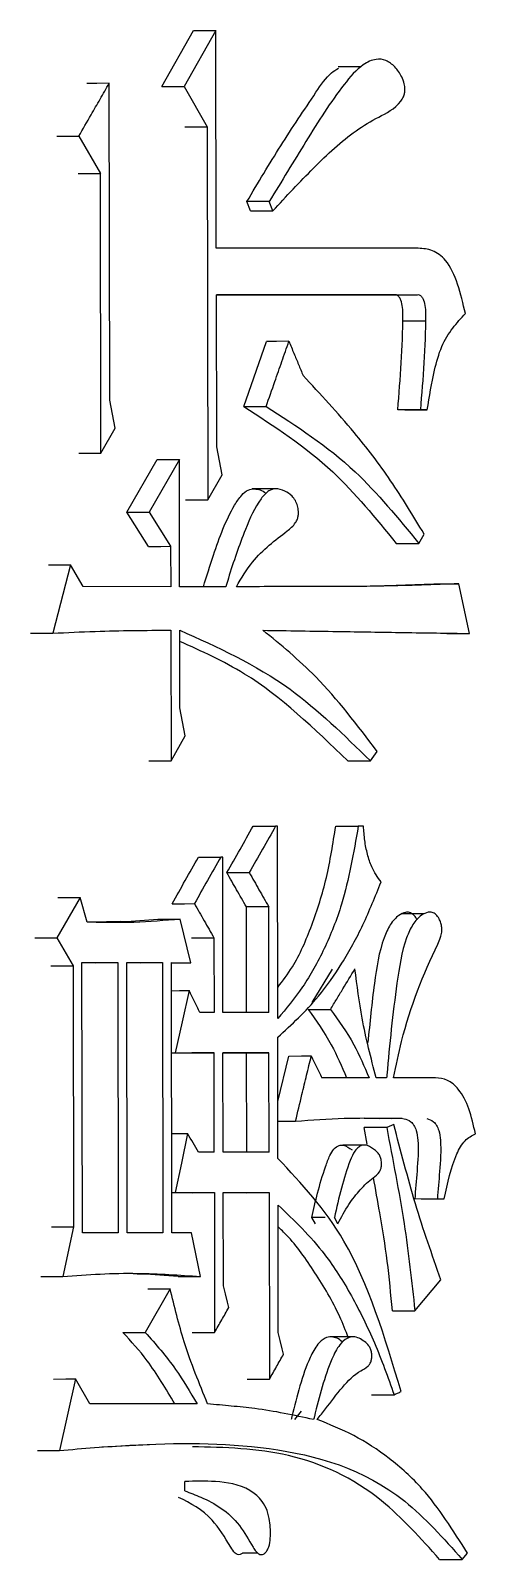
# Model space of a CAD drawing. Header units: millimetres. Extents: x 2312 to 3992, y 755 to 1943.
# Drawn here: x 2960.14 to 2961.69, y 938.16 to 943.49 of the extents above; entities that cross this region are included whole.
import ezdxf

# ---------------------------------------------------------------- set-up
doc = ezdxf.new("R2010")
doc.units = ezdxf.units.MM

msp = doc.modelspace()

# ---------------------------------------------------------------- linework, layer by layer
at = {"color": 7, "linetype": 'Continuous', "lineweight": 25}
for p, q in [((2960.5949, 943.2905), (2960.7056, 943.4852)), ((2960.7832, 943.4854), (2960.6724, 943.2908)), ((2960.7845, 942.7282), (2960.7832, 943.4854)), ((2961.2869, 943.3593), (2961.2081, 943.3591)), ((2960.4137, 942.1984), (2960.4119, 943.3018)), ((2960.6724, 943.2908), (2960.753, 943.1501)), ((2960.753, 943.1501), (2960.7552, 941.8521)), ((2960.2292, 943.1177), (2960.3062, 943.1179)), ((2960.3062, 943.1179), (2960.3813, 942.9881)), ((2960.3829, 942.0145), (2960.3813, 942.9881)), ((2960.9688, 942.8903), (2960.8909, 942.89)), ((2960.9032, 942.8577), (2960.8909, 942.8901)), ((2960.9811, 942.8579), (2960.9688, 942.8904)), ((2960.9032, 942.8576), (2960.9811, 942.8578)), ((2961.4871, 942.7278), (2960.7845, 942.7282)), ((2960.7848, 942.566), (2961.4814, 942.5656)), ((2960.7857, 942.0359), (2960.7848, 942.566)), ((2961.4028, 942.5653), (2960.7848, 942.5657)), ((2961.4033, 942.5653), (2961.4819, 942.5656)), ((2961.5118, 942.4742), (2961.4327, 942.474)), ((2960.8798, 942.1762), (2960.959, 942.4033)), ((2960.8798, 942.1762), (2960.9577, 942.1764)), ((2961.4942, 942.1653), (2961.4156, 942.1651)), ((2961.4397, 942.1651), (2961.4156, 942.1651)), ((2961.4397, 942.1651), (2961.5183, 942.1653)), ((2961.5183, 942.1653), (2961.4942, 942.1653)), ((2960.3829, 942.0145), (2960.4326, 942.101)), ((2960.3058, 942.0143), (2960.3829, 942.0145)), ((2960.4737, 941.8086), (2960.5786, 941.9925)), ((2960.6561, 941.9927), (2960.5511, 941.8089)), ((2960.6568, 941.5492), (2960.6561, 941.9927)), ((2960.7552, 941.8521), (2960.8043, 941.9386)), ((2960.988, 941.8901), (2960.9096, 941.8898)), ((2960.5482, 941.6896), (2960.4737, 941.8086)), ((2960.5511, 941.8089), (2960.6256, 941.6899)), ((2960.6775, 941.8518), (2960.7552, 941.8521)), ((2961.4103, 941.6999), (2961.4889, 941.7001)), ((2961.4889, 941.7002), (2961.507, 941.7326)), ((2960.6256, 941.6899), (2960.6259, 941.5492)), ((2960.2775, 941.6251), (2960.2155, 941.3872)), ((2960.3214, 941.5494), (2960.2775, 941.6251)), ((2960.6259, 941.5492), (2960.3214, 941.5494)), ((2960.8173, 941.5491), (2960.6568, 941.5492)), ((2961.6646, 941.3864), (2961.6281, 941.5595)), ((2960.6261, 941.3978), (2960.6269, 940.9435)), ((2960.6575, 941.1274), (2960.6571, 941.3977)), ((2961.5857, 941.3861), (2961.6646, 941.3864)), ((2960.6269, 940.9435), (2960.6762, 941.03)), ((2961.3203, 940.9431), (2961.3445, 940.9755)), ((2960.5494, 940.9432), (2960.6269, 940.9435)), ((2961.2418, 940.9428), (2961.3202, 940.943)), ((2960.9129, 940.7159), (2960.9909, 940.7161)), ((2960.997, 940.7161), (2960.9909, 940.7161)), ((2960.9981, 940.0455), (2960.997, 940.7161)), ((2961.1997, 940.7157), (2961.2781, 940.7159)), ((2961.2963, 940.7159), (2961.2781, 940.7159)), ((2960.7227, 940.6078), (2960.8004, 940.608)), ((2960.8066, 940.608), (2960.8004, 940.608)), ((2960.8075, 940.0672), (2960.8066, 940.608)), ((2960.3107, 940.4677), (2960.2298, 940.3271)), ((2960.3358, 940.3811), (2960.3107, 940.4677)), ((2960.9668, 940.4349), (2960.8889, 940.4346)), ((2960.8895, 940.0668), (2960.8889, 940.4346)), ((2960.9674, 940.0671), (2960.9668, 940.4349)), ((2960.6961, 940.2403), (2960.6588, 940.3918)), ((2961.5062, 940.41), (2961.427, 940.4098)), ((2960.2298, 940.3271), (2960.2861, 940.2297)), ((2960.7762, 940.3268), (2960.7767, 940.0672)), ((2960.2861, 940.2297), (2960.2877, 939.3211)), ((2960.3173, 940.2405), (2960.4419, 940.2405)), ((2960.3189, 939.2994), (2960.3173, 940.2405)), ((2960.3647, 940.2402), (2960.4419, 940.2405)), ((2960.4419, 940.2405), (2960.4435, 939.2993)), ((2960.473, 940.2404), (2960.5971, 940.2404)), ((2960.4746, 939.2993), (2960.473, 940.2404)), ((2960.5197, 940.2401), (2960.473, 940.2401)), ((2960.5197, 940.2401), (2960.5971, 940.2404)), ((2960.5971, 940.2404), (2960.5987, 939.2993)), ((2960.6281, 940.2404), (2960.6961, 940.2403)), ((2960.6297, 939.2992), (2960.6281, 940.2404)), ((2960.6281, 940.2401), (2960.6961, 940.2403)), ((2961.1179, 940.1015), (2961.1884, 940.2181)), ((2960.7767, 940.0672), (2960.7273, 940.0672)), ((2960.9674, 940.0671), (2960.8075, 940.0672)), ((2961.1034, 940.0775), (2961.1816, 940.0778)), ((2960.9989, 939.5587), (2960.9982, 939.9805)), ((2960.6286, 939.9266), (2960.641, 939.9266)), ((2960.641, 939.9266), (2960.7769, 939.9266)), ((2960.7769, 939.9266), (2960.6993, 939.9263)), ((2960.7775, 939.5804), (2960.7769, 939.9266)), ((2960.8077, 939.9266), (2960.9676, 939.9265)), ((2960.8083, 939.5804), (2960.8077, 939.9266)), ((2960.8897, 939.9262), (2960.8077, 939.9263)), ((2960.9676, 939.9265), (2960.8897, 939.9262)), ((2960.8903, 939.5801), (2960.8897, 939.9262)), ((2960.9682, 939.5803), (2960.9676, 939.9265)), ((2960.9986, 939.7574), (2961.0366, 939.9153)), ((2961.316, 939.8397), (2961.1515, 939.8398)), ((2961.3768, 939.8397), (2961.3404, 939.8397)), ((2961.5465, 939.8396), (2961.4011, 939.8397)), ((2961.2991, 939.6988), (2961.3524, 939.6982)), ((2961.3525, 939.6986), (2961.4049, 939.6987)), ((2961.4014, 939.6774), (2961.3771, 939.6666)), ((2961.3771, 939.6666), (2961.2987, 939.6664)), ((2961.3095, 939.6086), (2961.2987, 939.6664)), ((2960.7775, 939.5804), (2960.722, 939.5804)), ((2960.9682, 939.5803), (2960.8083, 939.5804)), ((2961.3037, 939.6053), (2961.2249, 939.6051)), ((2960.6294, 939.4398), (2960.6418, 939.4399)), ((2960.6418, 939.4399), (2960.7777, 939.4398)), ((2960.7001, 939.4395), (2960.7777, 939.4398)), ((2960.7777, 939.4398), (2960.7786, 938.953)), ((2960.8086, 939.4398), (2960.9685, 939.4397)), ((2960.8091, 939.1153), (2960.8086, 939.4398)), ((2960.8906, 939.4394), (2960.8086, 939.4395)), ((2960.8906, 939.4394), (2960.9685, 939.4397)), ((2960.9685, 939.4397), (2960.9696, 938.7906)), ((2961.5533, 939.4177), (2961.4746, 939.4174)), ((2961.4987, 939.4174), (2961.5774, 939.4177)), ((2961.5533, 939.4177), (2961.5774, 939.4177)), ((2961, 938.9529), (2960.9992, 939.3964)), ((2960.2107, 939.3208), (2960.2877, 939.3211)), ((2960.2877, 939.3211), (2960.2505, 939.148)), ((2961.163, 939.353), (2961.1168, 939.3528)), ((2961.129, 939.3312), (2961.1168, 939.3528)), ((2961.2072, 939.3314), (2961.195, 939.3531)), ((2960.4435, 939.2993), (2960.3189, 939.2994)), ((2960.5987, 939.2993), (2960.4746, 939.2993)), ((2960.6977, 939.2992), (2960.6297, 939.2992)), ((2960.7289, 939.1478), (2960.6977, 939.2992)), ((2960.6513, 939.1475), (2960.7289, 939.1478)), ((2960.6238, 939.1045), (2960.5373, 938.9531)), ((2961.4752, 939.0283), (2961.5658, 939.1364)), ((2960.4599, 938.9529), (2960.5373, 938.9531)), ((2960.7009, 938.9528), (2960.7786, 938.953)), ((2961.2593, 938.9377), (2961.1805, 938.9375)), ((2960.2948, 938.791), (2960.239, 938.5422)), ((2960.3449, 938.7045), (2960.2948, 938.791)), ((2960.8917, 938.7904), (2960.9696, 938.7906)), ((2961.3245, 938.736), (2961.403, 938.7363)), ((2960.7173, 938.7043), (2960.3449, 938.7045)), ((2961.057, 938.6497), (2961.0805, 938.6794)), ((2960.5516, 938.5613), (2960.3859, 938.553)), ((2960.162, 938.5419), (2960.239, 938.5422)), ((2960.6745, 938.4013), (2960.6744, 938.4338)), ((2960.7294, 938.4356), (2960.729, 938.4356)), ((2960.8768, 938.1856), (2960.928, 938.1857)), ((2960.9541, 938.1858), (2960.9552, 938.1858)), ((2961.5612, 938.1627), (2961.64, 938.163)), ((2961.6399, 938.1628), (2961.6579, 938.1844))]:
    msp.add_line(p, q, dxfattribs=at)
at = {"color": 7, "linetype": 'Continuous', "lineweight": 25, "flags": 128}
for points in [[(2960.7056, 943.4852), (2960.7491, 943.4853), (2960.7832, 943.4854)], [(2960.4119, 943.3018), (2960.3686, 943.3016), (2960.3347, 943.3015)], [(2960.5949, 943.2905), (2960.6383, 943.2907), (2960.6724, 943.2908)], [(2960.6753, 943.1499), (2960.7188, 943.15), (2960.753, 943.1501)], [(2960.3041, 942.9878), (2960.3473, 942.988), (2960.3813, 942.9881)], [(2961.037, 942.4036), (2960.9934, 942.4034), (2960.959, 942.4033)], [(2960.4326, 942.101), (2960.4231, 942.1497), (2960.4137, 942.1984)], [(2960.8043, 941.9386), (2960.795, 941.9872), (2960.7857, 942.0359)], [(2960.5786, 941.9925), (2960.622, 941.9926), (2960.6561, 941.9927)], [(2960.4737, 941.8086), (2960.517, 941.8088), (2960.5511, 941.8089)], [(2960.5482, 941.6896), (2960.5915, 941.6898), (2960.6256, 941.6899)], [(2960.2006, 941.6249), (2960.2437, 941.625), (2960.2775, 941.6251)], [(2961.5493, 941.5592), (2961.5934, 941.5594), (2961.6281, 941.5595)], [(2960.1386, 941.387), (2960.1816, 941.3871), (2960.2155, 941.3872)], [(2960.6762, 941.03), (2960.6669, 941.0787), (2960.6575, 941.1274)], [(2960.8212, 940.5537), (2960.8648, 940.5538), (2960.899, 940.5539)], [(2960.2337, 940.4674), (2960.2768, 940.4676), (2960.3107, 940.4677)], [(2960.6306, 940.4456), (2960.674, 940.4457), (2960.7081, 940.4458)], [(2960.5813, 940.3915), (2960.6247, 940.3917), (2960.6588, 940.3918)], [(2960.1528, 940.3269), (2960.1959, 940.327), (2960.2298, 940.3271)], [(2960.6986, 940.3266), (2960.7421, 940.3267), (2960.7762, 940.3268)], [(2960.2092, 940.2295), (2960.2523, 940.2296), (2960.2861, 940.2297)], [(2960.6282, 940.1428), (2960.656, 940.1429), (2960.6901, 940.143)], [(2960.6901, 940.143), (2960.6656, 940.0348), (2960.641, 939.9266)], [(2961.0366, 939.9153), (2961.0803, 939.9154), (2961.1147, 939.9156)], [(2960.9987, 939.6882), (2961.021, 939.6883), (2961.06, 939.6884)], [(2960.6291, 939.6452), (2960.6506, 939.6453), (2960.6848, 939.6454)], [(2960.6848, 939.6454), (2960.6633, 939.5426), (2960.6418, 939.4399)], [(2960.1736, 939.1478), (2960.2166, 939.1479), (2960.2505, 939.148)], [(2960.5464, 939.1043), (2960.5851, 939.1044), (2960.6238, 939.1045)], [(2960.8277, 939.0395), (2960.8231, 939.0585), (2960.8161, 939.0869), (2960.8091, 939.1153)], [(2961.3967, 939.0281), (2961.4407, 939.0282), (2961.4752, 939.0283)], [(2961.0185, 938.8772), (2961.0139, 938.8961), (2961.0069, 938.9245), (2961, 938.9529)], [(2960.2178, 938.7908), (2960.2609, 938.7909), (2960.2948, 938.791)]]:
    msp.add_lwpolyline(points, dxfattribs=at)
at = {"color": 7, "linetype": 'Continuous', "lineweight": 25}
for points, knots in [([(2960.8909, 942.8901), (2960.9299, 942.9556), (2961.0077, 943.0866), (2961.1063, 943.2331), (2961.1716, 943.3314), (2961.2012, 943.3496), (2961.2093, 943.3546)], [0, 0, 0, 0, 0.390118, 0.780288, 0.940139, 1, 1, 1, 1]), ([(2960.9811, 942.8578), (2961.0279, 942.9082), (2961.1214, 943.0088), (2961.2438, 943.1234), (2961.3485, 943.1855), (2961.4087, 943.2134), (2961.435, 943.2528), (2961.4401, 943.2678), (2961.4413, 943.2836), (2961.4381, 943.3036), (2961.4271, 943.3316), (2961.4056, 943.3614), (2961.3748, 943.3844), (2961.336, 943.3882), (2961.284, 943.364), (2961.2004, 943.2665), (2961.0958, 943.1), (2961.0112, 942.9603), (2960.9688, 942.8903)], [0, 0, 0, 0, 0.145891, 0.291849, 0.364927, 0.438142, 0.44971, 0.457489, 0.465326, 0.474777, 0.490325, 0.518028, 0.547422, 0.577066, 0.617258, 0.685726, 0.842509, 1, 1, 1, 1]), ([(2960.3062, 943.1179), (2960.3204, 943.1426), (2960.3452, 943.1856), (2960.3804, 943.2469), (2960.4014, 943.2835), (2960.4119, 943.3018)], [0, 0, 0, 0, 0.403163, 0.701581, 1, 1, 1, 1]), ([(2961.6506, 942.5006), (2961.6427, 942.5351), (2961.627, 942.603), (2961.5891, 942.686), (2961.5369, 942.7237), (2961.5037, 942.7265), (2961.4871, 942.7278)], [0, 0, 0, 0, 0.291823, 0.574939, 0.78881, 1, 1, 1, 1]), ([(2961.4156, 942.1651), (2961.4245, 942.2742), (2961.4342, 942.3925), (2961.4334, 942.5214), (2961.4284, 942.5434), (2961.4213, 942.5573), (2961.4151, 942.5638), (2961.4087, 942.5664), (2961.4048, 942.5656), (2961.4028, 942.5651)], [0, 0, 0, 0, 0.767788, 0.83255, 0.895423, 0.926444, 0.956376, 0.977342, 1, 1, 1, 1]), ([(2961.4814, 942.5654), (2961.4834, 942.5658), (2961.4873, 942.5667), (2961.4937, 942.5641), (2961.5, 942.5576), (2961.507, 942.5437), (2961.512, 942.5217), (2961.5129, 942.3928), (2961.5031, 942.2744), (2961.4942, 942.1653)], [0, 0, 0, 0, 0.022685, 0.043674, 0.073631, 0.104665, 0.167541, 0.232295, 1, 1, 1, 1]), ([(2961.5183, 942.1653), (2961.5259, 942.2115), (2961.5382, 942.2873), (2961.5655, 942.3877), (2961.6059, 942.4508), (2961.6358, 942.4841), (2961.6506, 942.5006)], [0, 0, 0, 0, 0.348609, 0.571047, 0.787247, 1, 1, 1, 1]), ([(2960.9577, 942.1764), (2960.9679, 942.2055), (2960.9862, 942.2579), (2961.0126, 942.3336), (2961.0289, 942.3803), (2961.037, 942.4036)], [0, 0, 0, 0, 0.384003, 0.692002, 1, 1, 1, 1]), ([(2961.037, 942.4036), (2961.0428, 942.3896), (2961.0539, 942.3628), (2961.0703, 942.3232), (2961.0809, 942.2974), (2961.0862, 942.2846)], [0, 0, 0, 0, 0.350983, 0.675492, 1, 1, 1, 1]), ([(2961.507, 941.7326), (2961.469, 941.7958), (2961.393, 941.9223), (2961.2518, 942.1064), (2961.1462, 942.22), (2961.0862, 942.2846)], [0, 0, 0, 0, 0.301686, 0.603479, 1, 1, 1, 1]), ([(2960.8798, 942.1762), (2960.9859, 942.1082), (2961.1766, 941.9861), (2961.3385, 941.7879), (2961.4103, 941.6999)], [0, 0, 0, 0, 0.556316, 1, 1, 1, 1]), ([(2960.9577, 942.1764), (2961.0639, 942.1085), (2961.2549, 941.9864), (2961.4169, 941.7881), (2961.4889, 941.7001)], [0, 0, 0, 0, 0.556366, 1, 1, 1, 1]), ([(2960.7396, 941.5489), (2960.751, 941.5857), (2960.7819, 941.6849), (2960.8235, 941.7976), (2960.8698, 941.8668), (2960.8938, 941.8879), (2960.9232, 941.8916), (2960.9451, 941.885), (2960.9576, 941.8742), (2960.9584, 941.8736)], [0, 0, 0, 0, 0.23351, 0.629141, 0.72903, 0.806133, 0.871465, 0.992132, 1, 1, 1, 1]), ([(2960.8542, 941.5491), (2960.8722, 941.5793), (2960.9223, 941.6633), (2960.9997, 941.718), (2961.0549, 941.7623), (2961.0668, 941.7838), (2961.0701, 941.7976), (2961.0704, 941.8137), (2961.0671, 941.8318), (2961.0596, 941.8506), (2961.045, 941.8699), (2961.0209, 941.8837), (2960.9933, 941.8935), (2960.9637, 941.8835), (2960.9243, 941.8395), (2960.8775, 941.7336), (2960.841, 941.6271), (2960.8203, 941.559), (2960.8173, 941.5491)], [0, 0, 0, 0, 0.116871, 0.325816, 0.377763, 0.393042, 0.405913, 0.418739, 0.43816, 0.458042, 0.481142, 0.522235, 0.572498, 0.606835, 0.655416, 0.785822, 0.968991, 1, 1, 1, 1]), ([(2961.6281, 941.5595), (2961.5413, 941.5562), (2961.37, 941.5499), (2961.112, 941.5499), (2960.9402, 941.5494), (2960.8543, 941.5491)], [0, 0, 0, 0, 0.339409, 0.669697, 1, 1, 1, 1]), ([(2961.2461, 941.5507), (2961.2871, 941.5513), (2961.3499, 941.5523), (2961.4233, 941.5546), (2961.4667, 941.5561), (2961.4938, 941.5571), (2961.5214, 941.5582), (2961.5381, 941.5588), (2961.5493, 941.5592)], [0, 0, 0, 0, 0.403872, 0.61908, 0.726684, 0.834288, 0.888089, 1, 1, 1, 1]), ([(2960.2155, 941.3872), (2960.2648, 941.3896), (2960.3582, 941.3943), (2960.4951, 941.3972), (2960.5824, 941.3976), (2960.6261, 941.3978)], [0, 0, 0, 0, 0.3593273, 0.679648, 1, 1, 1, 1]), ([(2960.6571, 941.3977), (2960.788, 941.3391), (2961.0232, 941.234), (2961.229, 941.0323), (2961.3202, 940.943)], [0, 0, 0, 0, 0.556928, 1, 1, 1, 1]), ([(2960.9467, 941.3976), (2961.0334, 941.3962), (2961.1973, 941.3936), (2961.4365, 941.3899), (2961.5885, 941.3875), (2961.6646, 941.3864)], [0, 0, 0, 0, 0.359691, 0.679842, 1, 1, 1, 1]), ([(2961.3445, 940.9755), (2961.2751, 941.0669), (2961.1518, 941.2293), (2961.0091, 941.3464), (2960.9467, 941.3976)], [0, 0, 0, 0, 0.562943, 1, 1, 1, 1]), ([(2961.2419, 940.9427), (2961.1254, 941.0549), (2960.9416, 941.2319), (2960.7334, 941.3246), (2960.6571, 941.3585)], [0, 0, 0, 0, 0.633501, 1, 1, 1, 1]), ([(2960.8212, 940.5537), (2960.8365, 940.5807), (2960.8671, 940.6348), (2960.8976, 940.6888), (2960.9129, 940.7159)], [0, 0, 0, 0, 0.5, 1, 1, 1, 1]), ([(2960.9909, 940.7161), (2960.9756, 940.6891), (2960.945, 940.635), (2960.9143, 940.5809), (2960.899, 940.5539)], [0, 0, 0, 0, 0.500002, 1, 1, 1, 1]), ([(2960.9979, 940.1542), (2961.0155, 940.1771), (2961.0625, 940.2384), (2961.119, 940.3701), (2961.1714, 940.5347), (2961.1903, 940.6551), (2961.1997, 940.7157)], [0, 0, 0, 0, 0.16426, 0.438499, 0.717463, 1, 1, 1, 1]), ([(2961.2781, 940.7159), (2961.262, 940.6231), (2961.2357, 940.4711), (2961.1625, 940.287), (2961.0874, 940.1521), (2961.0277, 940.0808), (2960.9981, 940.0455)], [0, 0, 0, 0, 0.347456, 0.568585, 0.785979, 1, 1, 1, 1]), ([(2961.3574, 940.5212), (2961.3457, 940.5377), (2961.3262, 940.5653), (2961.3096, 940.6177), (2961.2998, 940.6656), (2961.2975, 940.6991), (2961.2963, 940.7159)], [0, 0, 0, 0, 0.330678, 0.550991, 0.77457, 1, 1, 1, 1]), ([(2960.6306, 940.4456), (2960.6459, 940.4726), (2960.6767, 940.5267), (2960.7074, 940.5808), (2960.7227, 940.6078)], [0, 0, 0, 0, 0.5, 1, 1, 1, 1]), ([(2960.8004, 940.608), (2960.7851, 940.581), (2960.7543, 940.5269), (2960.7235, 940.4729), (2960.7081, 940.4458)], [0, 0, 0, 0, 0.500002, 1, 1, 1, 1]), ([(2960.8889, 940.4346), (2960.8776, 940.4545), (2960.8551, 940.4941), (2960.8325, 940.5338), (2960.8212, 940.5537)], [0, 0, 0, 0, 0.500001, 1, 1, 1, 1]), ([(2960.899, 940.5539), (2960.9103, 940.5341), (2960.9329, 940.4944), (2960.9555, 940.4547), (2960.9668, 940.4349)], [0, 0, 0, 0, 0.5000012, 1, 1, 1, 1]), ([(2960.9982, 939.9805), (2961.0467, 940.0251), (2961.127, 940.0988), (2961.2234, 940.2373), (2961.2971, 940.3704), (2961.3372, 940.4707), (2961.3574, 940.5212)], [0, 0, 0, 0, 0.333809, 0.553089, 0.775219, 1, 1, 1, 1]), ([(2960.7081, 940.4458), (2960.7195, 940.426), (2960.7422, 940.3863), (2960.7649, 940.3466), (2960.7762, 940.3268)], [0, 0, 0, 0, 0.500001, 1, 1, 1, 1]), ([(2960.6588, 940.3918), (2960.6052, 940.387), (2960.5248, 940.3799), (2960.417, 940.38), (2960.3629, 940.3808), (2960.3358, 940.3811)], [0, 0, 0, 0, 0.499448, 0.749701, 1, 1, 1, 1]), ([(2960.4505, 940.3833), (2960.4181, 940.3823), (2960.3798, 940.3812), (2960.3485, 940.3811), (2960.3436, 940.381)], [0, 0, 0, 0, 0.84535, 1, 1, 1, 1]), ([(2960.4482, 940.3834), (2960.4509, 940.3834), (2960.4955, 940.3844), (2960.5397, 940.3881), (2960.5813, 940.3915)], [0, 0, 0, 0, 0.062303, 1, 1, 1, 1]), ([(2961.4826, 940.3882), (2961.4819, 940.3899), (2961.4788, 940.3977), (2961.4699, 940.4082), (2961.4566, 940.4163), (2961.4388, 940.4164), (2961.4152, 940.4042), (2961.3882, 940.3747), (2961.3534, 940.2972), (2961.3305, 940.1542), (2961.3184, 940.0306), (2961.3116, 939.962)], [0, 0, 0, 0, 0.009833, 0.04591, 0.085264, 0.121956, 0.18608, 0.281913, 0.377725, 0.654482, 1, 1, 1, 1]), ([(2961.4011, 939.8397), (2961.4097, 939.8822), (2961.4436, 940.0504), (2961.5083, 940.208), (2961.5641, 940.3253), (2961.5691, 940.3455), (2961.5692, 940.363), (2961.5658, 940.3792), (2961.5592, 940.3948), (2961.5488, 940.4085), (2961.5354, 940.4165), (2961.5176, 940.4167), (2961.4939, 940.4046), (2961.4669, 940.3751), (2961.432, 940.298), (2961.4038, 940.1168), (2961.3865, 939.9533), (2961.3771, 939.8428), (2961.3768, 939.8397)], [0, 0, 0, 0, 0.0991642, 0.3918208, 0.4130453, 0.4271989, 0.439103, 0.4509669, 0.4644718, 0.4806037, 0.4982371, 0.5146983, 0.5433978, 0.586335, 0.6292656, 0.7524944, 0.9931053, 1, 1, 1, 1]), ([(2961.1816, 940.0778), (2961.1888, 940.0897), (2961.2033, 940.1136), (2961.2317, 940.1604), (2961.2528, 940.1954), (2961.2667, 940.2184)], [0, 0, 0, 0, 0.254578, 0.509156, 1, 1, 1, 1]), ([(2961.3404, 939.8397), (2961.3225, 939.9082), (2961.2904, 940.0307), (2961.274, 940.1609), (2961.2667, 940.2184)], [0, 0, 0, 0, 0.55855, 1, 1, 1, 1]), ([(2960.7273, 940.0672), (2960.7211, 940.0798), (2960.7087, 940.1051), (2960.6963, 940.1303), (2960.6901, 940.143)], [0, 0, 0, 0, 0.500003, 1, 1, 1, 1]), ([(2961.1034, 940.0775), (2961.1317, 940.0384), (2961.1827, 939.9679), (2961.2207, 939.879), (2961.2377, 939.8395)], [0, 0, 0, 0, 0.555057, 1, 1, 1, 1]), ([(2961.1816, 940.0778), (2961.2099, 940.0386), (2961.261, 939.9681), (2961.2991, 939.8793), (2961.316, 939.8397)], [0, 0, 0, 0, 0.555111, 1, 1, 1, 1]), ([(2961.06, 939.6884), (2961.0675, 939.7195), (2961.0803, 939.7729), (2961.0986, 939.8486), (2961.1093, 939.8932), (2961.1147, 939.9156)], [0, 0, 0, 0, 0.410416, 0.705208, 1, 1, 1, 1]), ([(2961.1147, 939.9156), (2961.1178, 939.9092), (2961.1239, 939.8966), (2961.1331, 939.8777), (2961.1423, 939.8587), (2961.1484, 939.8461), (2961.1515, 939.8398)], [0, 0, 0, 0, 0.25, 0.5, 0.75, 1, 1, 1, 1]), ([(2961.6856, 939.6448), (2961.679, 939.6743), (2961.6662, 939.7325), (2961.6317, 939.7993), (2961.5889, 939.835), (2961.5605, 939.838), (2961.5465, 939.8396)], [0, 0, 0, 0, 0.291567, 0.574035, 0.788626, 1, 1, 1, 1]), ([(2961.06, 939.6884), (2961.1165, 939.6926), (2961.2212, 939.7004), (2961.3448, 939.6995), (2961.4118, 939.6986), (2961.4309, 939.6984)], [0, 0, 0, 0, 0.45577, 0.844363, 1, 1, 1, 1]), ([(2961.3941, 939.6977), (2961.4088, 939.699), (2961.4315, 939.7011), (2961.4584, 939.6907), (2961.4726, 939.6748), (2961.4814, 939.6525), (2961.4891, 939.5984), (2961.4828, 939.5177), (2961.4773, 939.4498), (2961.4746, 939.4174)], [0, 0, 0, 0, 0.180777, 0.279391, 0.333946, 0.388712, 0.476652, 0.750201, 1, 1, 1, 1]), ([(2961.5658, 939.1364), (2961.5349, 939.2236), (2961.4885, 939.3544), (2961.4382, 939.5385), (2961.4137, 939.6311), (2961.4014, 939.6774)], [0, 0, 0, 0, 0.499014, 0.749447, 1, 1, 1, 1]), ([(2961.5169, 939.6974), (2961.5249, 939.6949), (2961.5373, 939.691), (2961.5514, 939.6748), (2961.5602, 939.6524), (2961.5679, 939.5977), (2961.5613, 939.5171), (2961.5559, 939.4494), (2961.5533, 939.4177)], [0, 0, 0, 0, 0.120795, 0.187483, 0.254414, 0.362694, 0.701163, 1, 1, 1, 1]), ([(2960.722, 939.5804), (2960.7158, 939.5913), (2960.7034, 939.6129), (2960.691, 939.6346), (2960.6848, 939.6454)], [0, 0, 0, 0, 0.500003, 1, 1, 1, 1]), ([(2961.3771, 939.6666), (2961.3877, 939.611), (2961.4088, 939.4998), (2961.4466, 939.2888), (2961.464, 939.1299), (2961.4752, 939.0283)], [0, 0, 0, 0, 0.26507, 0.530167, 1, 1, 1, 1]), ([(2961.5774, 939.4177), (2961.5886, 939.4727), (2961.6042, 939.5488), (2961.6476, 939.6245), (2961.6731, 939.6381), (2961.6856, 939.6448)], [0, 0, 0, 0, 0.572071, 0.789697, 1, 1, 1, 1]), ([(2961.1168, 939.3528), (2961.1231, 939.3812), (2961.1366, 939.4419), (2961.1581, 939.5138), (2961.177, 939.5659), (2961.193, 939.5929), (2961.2101, 939.6051), (2961.2325, 939.6061), (2961.2467, 939.5955), (2961.2565, 939.5882)], [0, 0, 0, 0, 0.240044, 0.51174, 0.633455, 0.718557, 0.804312, 0.864453, 1, 1, 1, 1]), ([(2961.2072, 939.3314), (2961.2195, 939.3543), (2961.2431, 939.398), (2961.2848, 939.4516), (2961.3213, 939.4867), (2961.3482, 939.5043), (2961.357, 939.5221), (2961.3593, 939.5345), (2961.3591, 939.5482), (2961.3564, 939.5621), (2961.3493, 939.5763), (2961.3335, 939.5904), (2961.3152, 939.6032), (2961.2947, 939.607), (2961.2794, 939.5994), (2961.2631, 939.5822), (2961.2422, 939.5329), (2961.2183, 939.4557), (2961.2028, 939.3874), (2961.195, 939.3531)], [0, 0, 0, 0, 0.117405, 0.224509, 0.331508, 0.385093, 0.401497, 0.417938, 0.434588, 0.453949, 0.473457, 0.503443, 0.565755, 0.597796, 0.629831, 0.663694, 0.717988, 0.857978, 1, 1, 1, 1]), ([(2961.4272, 938.7471), (2961.3706, 938.9356), (2961.2712, 939.2671), (2961.081, 939.4708), (2960.9989, 939.5587)], [0, 0, 0, 0, 0.568507, 1, 1, 1, 1]), ([(2961.3967, 939.0281), (2961.3915, 939.0858), (2961.3812, 939.2011), (2961.3557, 939.355), (2961.3384, 939.4518), (2961.331, 939.4927)], [0, 0, 0, 0, 0.366358, 0.732118, 1, 1, 1, 1]), ([(2960.9992, 939.3964), (2961.0554, 939.3428), (2961.1487, 939.2539), (2961.2565, 939.0823), (2961.3374, 938.9185), (2961.381, 938.7973), (2961.403, 938.7363)], [0, 0, 0, 0, 0.333002, 0.552476, 0.774971, 1, 1, 1, 1]), ([(2961.2441, 938.9333), (2961.2343, 938.9585), (2961.2018, 939.0423), (2961.1283, 939.1617), (2961.0561, 939.267), (2961.0093, 939.3109), (2960.9993, 939.3203)], [0, 0, 0, 0, 0.160168, 0.532803, 0.900271, 1, 1, 1, 1]), ([(2960.2505, 939.148), (2960.2939, 939.1512), (2960.3807, 939.1576), (2960.5404, 939.1607), (2960.6562, 939.1528), (2960.7289, 939.1478)], [0, 0, 0, 0, 0.2709567, 0.5419545, 1, 1, 1, 1]), ([(2960.6513, 939.1475), (2960.6087, 939.1512), (2960.5569, 939.1556), (2960.5047, 939.1564), (2960.4952, 939.1566)], [0, 0, 0, 0, 0.81933, 1, 1, 1, 1]), ([(2960.7543, 938.7042), (2960.7253, 938.7749), (2960.6732, 938.9014), (2960.639, 939.0423), (2960.6238, 939.1045)], [0, 0, 0, 0, 0.5578886, 1, 1, 1, 1]), ([(2960.7786, 938.953), (2960.7868, 938.9674), (2960.8032, 938.9963), (2960.8195, 939.0251), (2960.8277, 939.0395)], [0, 0, 0, 0, 0.500001, 1, 1, 1, 1]), ([(2960.6397, 938.704), (2960.609, 938.7563), (2960.5545, 938.8491), (2960.4887, 938.9214), (2960.4599, 938.9529)], [0, 0, 0, 0, 0.563641, 1, 1, 1, 1]), ([(2960.5373, 938.9531), (2960.5736, 938.9121), (2960.6389, 938.8384), (2960.6932, 938.7455), (2960.7173, 938.7043)], [0, 0, 0, 0, 0.556386, 1, 1, 1, 1]), ([(2961.2241, 938.9186), (2961.2235, 938.9192), (2961.2119, 938.9308), (2961.1904, 938.94), (2961.1604, 938.9344), (2961.1335, 938.9106), (2961.0876, 938.824), (2961.0644, 938.7279), (2961.0457, 938.6534), (2961.0448, 938.6497)], [0, 0, 0, 0, 0.00681, 0.145999, 0.225847, 0.325684, 0.465342, 0.973472, 1, 1, 1, 1]), ([(2961.1352, 938.6499), (2961.1449, 938.6621), (2961.1935, 938.7228), (2961.2475, 938.8022), (2961.3066, 938.8297), (2961.319, 938.8429), (2961.3238, 938.8548), (2961.3257, 938.8682), (2961.3251, 938.8822), (2961.3215, 938.896), (2961.3133, 938.9103), (2961.2936, 938.9271), (2961.2674, 938.9413), (2961.2368, 938.9334), (2961.2095, 938.908), (2961.1652, 938.8202), (2961.142, 938.7258), (2961.1238, 938.6535), (2961.1229, 938.6499)], [0, 0, 0, 0, 0.066062, 0.330701, 0.377854, 0.393632, 0.409569, 0.423612, 0.439068, 0.455666, 0.47207, 0.502865, 0.57441, 0.614854, 0.665568, 0.739884, 0.987043, 1, 1, 1, 1]), ([(2960.9696, 938.7906), (2960.9777, 938.8051), (2960.994, 938.8339), (2961.0103, 938.8627), (2961.0185, 938.8772)], [0, 0, 0, 0, 0.500001, 1, 1, 1, 1]), ([(2961.403, 938.7363), (2961.407, 938.7381), (2961.4151, 938.7417), (2961.4232, 938.7453), (2961.4272, 938.7471)], [0, 0, 0, 0, 0.500636, 1, 1, 1, 1]), ([(2961.1229, 938.6499), (2961.055, 938.6646), (2960.96, 938.6851), (2960.8366, 938.6965), (2960.7817, 938.7017), (2960.7543, 938.7042)], [0, 0, 0, 0, 0.556742, 0.778364, 1, 1, 1, 1]), ([(2961.6579, 938.1844), (2961.6079, 938.2637), (2961.5262, 938.3935), (2961.3867, 938.518), (2961.2637, 938.5986), (2961.1779, 938.6328), (2961.1352, 938.6499)], [0, 0, 0, 0, 0.345608, 0.56562, 0.783503, 1, 1, 1, 1]), ([(2960.239, 938.5422), (2960.3206, 938.5489), (2960.5653, 938.569), (2960.9691, 938.5714), (2961.3773, 938.4576), (2961.5749, 938.2359), (2961.6399, 938.163)], [0, 0, 0, 0, 0.166223, 0.49841, 0.83499, 1, 1, 1, 1]), ([(2961.5612, 938.1628), (2961.4957, 938.2358), (2961.3378, 938.4121), (2961.0396, 938.5474), (2960.8136, 938.5524), (2960.7018, 938.5549)], [0, 0, 0, 0, 0.263279, 0.635145, 1, 1, 1, 1]), ([(2960.6745, 938.4013), (2960.6933, 938.3943), (2960.7599, 938.3696), (2960.8491, 938.3167), (2960.9002, 938.2255), (2960.9218, 938.1908), (2960.9312, 938.1814), (2960.9406, 938.1787), (2960.9491, 938.1809), (2960.9572, 938.1875), (2960.9644, 938.1986), (2960.9707, 938.2178), (2960.9741, 938.2543), (2960.9711, 938.299), (2960.9588, 938.3432), (2960.9356, 938.3786), (2960.8777, 938.4229), (2960.7863, 938.4365), (2960.7104, 938.4355), (2960.6748, 938.4339), (2960.6744, 938.4338)], [0, 0, 0, 0, 0.080163, 0.283303, 0.376891, 0.395163, 0.410604, 0.422184, 0.433748, 0.44595, 0.459623, 0.474758, 0.501541, 0.554648, 0.589883, 0.62515, 0.685174, 0.852774, 0.998557, 1, 1, 1, 1]), ([(2960.8768, 938.1856), (2960.8736, 938.1832), (2960.8676, 938.1786), (2960.8578, 938.1791), (2960.846, 938.187), (2960.8187, 938.2318), (2960.7641, 938.3223), (2960.6946, 938.3578), (2960.6535, 938.3788)], [0, 0, 0, 0, 0.039794, 0.076243, 0.108435, 0.184238, 0.51742, 1, 1, 1, 1])]:
    msp.add_open_spline(points, degree=3, knots=knots, dxfattribs=at)

doc.saveas('drawing.dxf')
